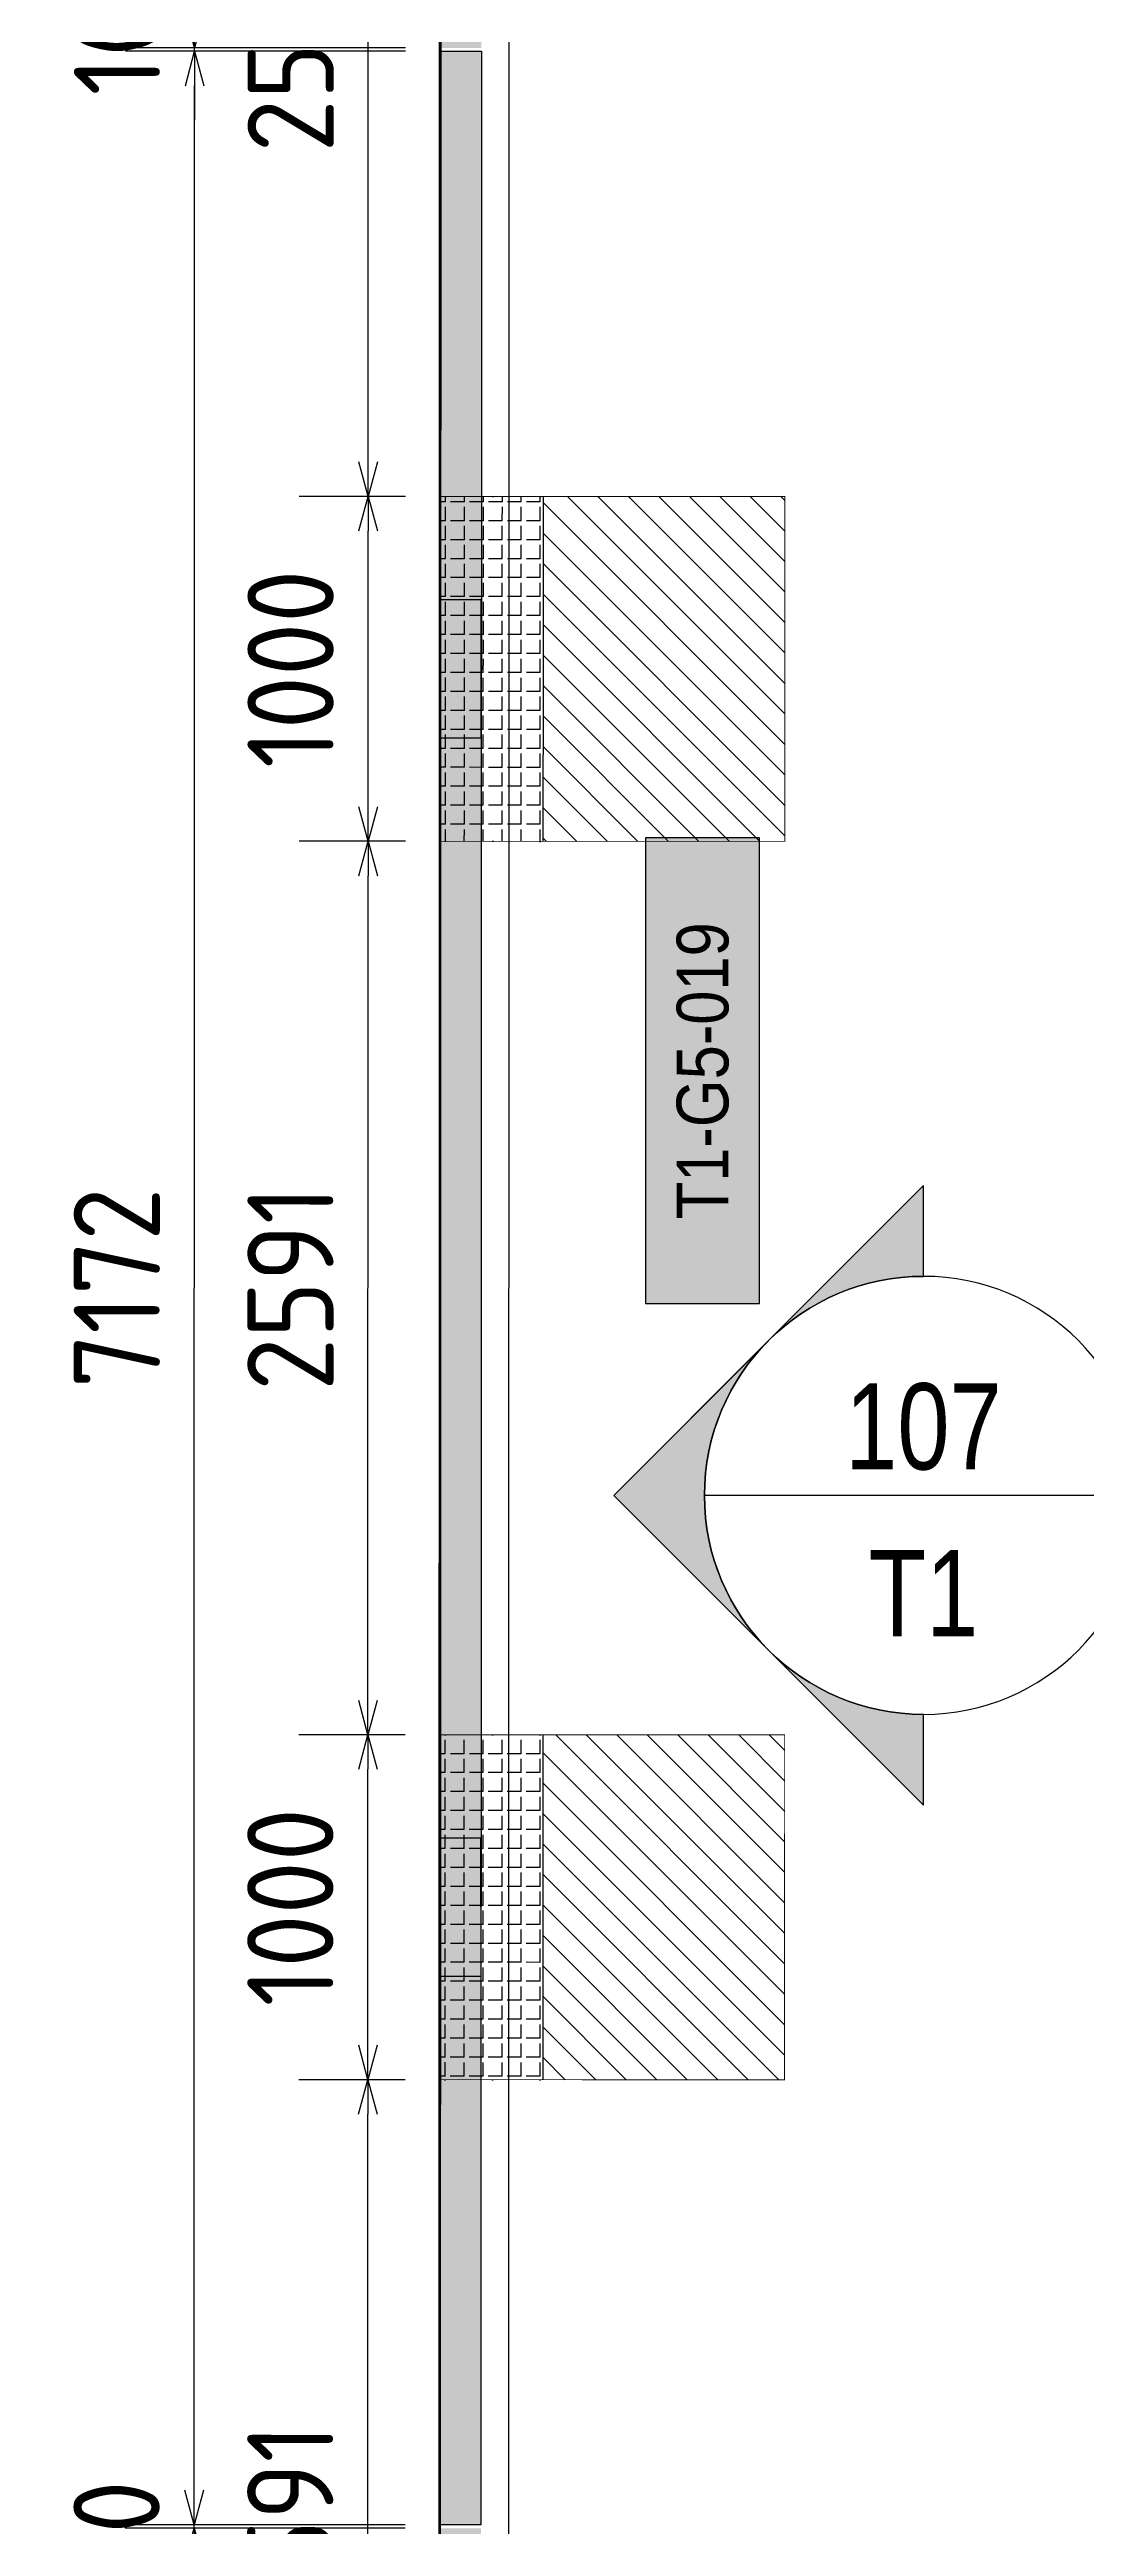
# Model space of a CAD drawing. Header units: centimetres. Extents: x -6122352 to 4157695, y -1694241 to 1947892.
# Drawn here: x 146221 to 149227, y -187342 to -180159 of the extents above; entities that cross this region are included whole.
import ezdxf
from ezdxf.enums import TextEntityAlignment as Align

# ---------------------------------------------------------------- set-up
doc = ezdxf.new("R2010")
doc.units = ezdxf.units.CM
doc.header["$MEASUREMENT"] = 0
doc.header["$PDMODE"] = 66
doc.header["$PDSIZE"] = 100
doc.linetypes.add('DASHED2', pattern=[0.375, 0.25, -0.125])
for name, color, linetype in [('00-MI-DIM', 7, 'Continuous'), ('@MI-FOOTINGS', 7, 'Continuous'), ('@MI-MEP', 7, 'Continuous'), ('@MI-REF LAYER', 7, 'Continuous'), ('@MI-TYPE-01', 30, 'Continuous'), ('@MI-TYPE-02', 6, 'Continuous'), ('PANEL-TAGS', 7, 'Continuous')]:
    doc.layers.add(name, color=color, linetype=linetype)
doc.layers.add('23585-XR-AR-DAMAC PLOT LIMITS$0$1-End units', color=7, linetype='Continuous', lineweight=5, true_color=0xf8991e)
doc.layers.add('23585-XR-AR-DAMAC PLOT LIMITS$0$1-Open Space', color=7, linetype='Continuous', lineweight=5, true_color=0x90cf5a)
doc.layers.add('A-ANNO-TEXT', color=3, linetype='Continuous', lineweight=25)
doc.styles.add('Arial Narrow', font='ARIALN.TTF', dxfattribs={"width": 0.95, "height": 500})
doc.styles.add('PANELTAG_STYLE', font='arial.ttf')
doc.styles.add('Schueco-BEMSTIL', font='isocpeur.ttf', dxfattribs={"width": 0.9})
doc.dimstyles.new('MI- JWC-TXT-2.5 MM', dxfattribs={"dimscale": 1.5, "dimtxt": 2.5, "dimasz": 1, "dimexe": 2, "dimexo": 1, "dimgap": 1, "dimtad": 1, "dimdec": 0, "dimdsep": 46, "dimtxsty": 'Schueco-BEMSTIL', "dimblk": 'OPEN30', "dimcen": 0, "dimdle": 2, "dimclrd": 140, "dimclre": 8, "dimclrt": 40, "dimadec": 0, "dimazin": 2, "dimtfac": 1, "dimtdec": 0, "dimtix": 1, "dimtmove": 2, "dimatfit": 3, "dimldrblk": 'OPEN', "dimfxl": 2, "dimlwd": -1, "dimlwe": -1, "dimarcsym": 0})

# ---------------------------------------------------------------- blocks, each defined once
blk = doc.blocks.new('23585-XR-AR-BOUNDARY WALLS AND SETBACKS')
at = {"layer": '@MI-TYPE-01'}
for p, q in [((496620.3203, 2768887.5424), (496637.9414, 2768871.3958)), ((496620.1115, 2768887.4625), (496637.8063, 2768871.2483))]:
    blk.add_line(p, q, dxfattribs=at)
blk = doc.blocks.new('A$C9d9485f6')
at = {"layer": 'A-ANNO-TEXT', "rotation": 312.4881850805905}
blk.add_blockref('23585-XR-AR-BOUNDARY WALLS AND SETBACKS', (-2377088.5348, -1504219.2521), dxfattribs=at)
blk = doc.blocks.new('23585-XR-AR-DAMAC PLOT LIMITS')
at = {"layer": '23585-XR-AR-DAMAC PLOT LIMITS$0$1-End units', "color": 251, "true_color": 0x636466}
blk.add_lwpolyline([(496643.9895, 2768877.9965), (496637.8063, 2768871.2483), (496620.1115, 2768887.4625), (496626.2945, 2768894.2103)], close=True, dxfattribs=at)
at = {"layer": '23585-XR-AR-DAMAC PLOT LIMITS$0$1-Open Space', "color": 251, "true_color": 0x636466}
blk.add_lwpolyline([(496620.1115, 2768887.4625), (496637.8063, 2768871.2483), (496635.7795, 2768869.0365), (496618.0851, 2768885.2507), (496600.3893, 2768901.4637), (496602.4161, 2768903.6757)], close=True, dxfattribs=at)
blk = doc.blocks.new('A$Cf093b529')
at = {"layer": 'A-ANNO-TEXT'}
blk.add_blockref('23585-XR-AR-DAMAC PLOT LIMITS', (-495391.9901, -2768603.4419), dxfattribs=at)
blk = doc.blocks.new('A$Cdfac6afe')
at = {"color": 1, "true_color": 0xeb0000, "const_width": 0.008}
blk.add_lwpolyline([(54.3021, -0.0001), (54.3021, -24), (45.1521, -24.0001), (39.1521, -24.0002), (33.1521, -24.0002), (27.1522, -24.0001), (21.1522, -24.0002), (15.152, -24), (9.152, -24.0001), (-0.0006, -24.0001), (0, 0), (9.1522, -0.0001), (15.1523, -0.0002), (21.1523, -0.0002), (27.1523, -0.0001), (33.152, -0.0001), (39.1521, 0), (45.1521, 0)], close=True, dxfattribs=at)
blk = doc.blocks.new('A$C501b3e2d')
at = {"color": 1, "true_color": 0xeb0000, "const_width": 0.008}
blk.add_lwpolyline([(54.3021, -0.0001), (54.3021, -24), (45.1521, -24.0001), (39.1521, -24.0002), (33.1521, -24.0002), (27.1522, -24.0001), (21.1522, -24.0002), (15.152, -24), (9.152, -24.0001), (-0.0006, -24.0001), (0, 0), (9.1522, -0.0001), (15.1523, -0.0002), (21.1523, -0.0002), (27.1523, -0.0001), (33.152, -0.0001), (39.1521, 0), (45.1521, 0)], close=True, dxfattribs=at)
blk = doc.blocks.new('RCC COPING')
at = {"layer": '@MI-TYPE-01', "transparency": 33554679}
h = blk.add_hatch(color=8, dxfattribs=at)
h.dxf.hatch_style = 1
h.paths.add_polyline_path([(60, 200), (-60, 200), (-60, -200), (60, -200)])
at = {"layer": '@MI-TYPE-01', "color": 30}
blk.add_lwpolyline([(-60, 200), (60, 200), (60, -200), (-60, -200)], close=True, dxfattribs=at)
blk = doc.blocks.new('31309MM')
at = {"layer": '@MI-TYPE-01', "transparency": 33554679}
h = blk.add_hatch(color=30, dxfattribs=at)
h.dxf.hatch_style = 1
h.paths.add_polyline_path([(0, 120), (5581.9, 120), (5581.9, 0), (0, 0)])
h.paths.add_polyline_path([(5591.9, 0), (12764, 0), (12764, 120), (5591.9, 120)])
h.paths.add_polyline_path([(12774, 120), (18355.6, 120), (18355.6, -0.2), (12774, -0.2)])
h.paths.add_polyline_path([(18365.7, -0.2), (23537.4, -0.2), (23537.4, 120), (18365.7, 120)])
h.paths.add_polyline_path([(23547.4, 120), (30719.5, 120), (30719.5, 0), (23547.4, 0)])
h.paths.add_polyline_path([(30729.5, 0), (36309.3, 0), (36309.3, 120), (30729.5, 120)])
at = {"layer": '@MI-TYPE-01', "color": 30}
blk.add_lwpolyline([(5591.9, 0), (12764, 0), (12764, 120), (5591.9, 120)], close=True, dxfattribs=at)
at = {"layer": '@MI-TYPE-01', "color": 240, "true_color": 0xed1f24, "rotation": 89.95700707059105}
for p in [(7382.4, 60), (10973.2, 60)]:
    blk.add_blockref('RCC COPING', p, dxfattribs=at)
blk = doc.blocks.new('A$Ceca04276')
at = {"layer": '@MI-TYPE-01', "color": 30, "rotation": 89.98971944707202}
blk.add_blockref('31309MM', (0.5, 9.9), dxfattribs=at)
blk = doc.blocks.new('T1-FOOTING')
at = {"transparency": 33554679}
h = blk.add_hatch(dxfattribs=at)
h.set_pattern_fill('ANGLE', color=256, scale=500)
h.set_pattern_definition([(0, (0, 0), (0, 137.5), [100, -37.5]), (90, (0, 0), (-137.5, 8e-15), [100, -37.5])])
h.paths.add_polyline_path([(-500, -300), (500, -300), (500, 0), (-500, 0)])
h.paths.add_polyline_path([(-499.75, -299.75), (499.75, -299.75), (499.75, -0.25), (-499.75, -0.25)], flags=16)
h = blk.add_hatch(dxfattribs=at)
h.set_pattern_fill('ANGLE', color=8, scale=200)
h.set_pattern_definition([(0, (0, 0), (0, 55), [40, -15]), (90, (0, 0), (-55, 3e-15), [40, -15])])
h.paths.add_polyline_path([(500, -300), (500, 0), (-500, 0), (-500, -300)])
h = blk.add_hatch(dxfattribs=at)
h.set_pattern_fill('ANSI31', color=8, scale=500)
h.paths.add_polyline_path([(500, -1000), (500, -300), (-500, -300), (-500, -1000)])
at = {"layer": '@MI-TYPE-01', "color": 240, "linetype": 'DASHED2', "true_color": 0xed1f24}
blk.add_line((-500, -300), (500, -300), dxfattribs=at)
at = {"layer": '@MI-TYPE-01', "color": 240, "true_color": 0xed1f24, "const_width": 2.5}
blk.add_lwpolyline([(-500, 0), (500, 0), (500, -1000), (-500, -1000)], close=True, dxfattribs=at)
blk = doc.blocks.new('_Open30')
at = {"color": 0, "linetype": 'ByBlock', "lineweight": -2}
for p, q in [((-1, 0.268), (0, 0)), ((0, 0), (-1, -0.268)), ((0, 0), (-1, 0))]:
    blk.add_line(p, q, dxfattribs=at)
blk = doc.blocks.new('*D1041')
at = {"layer": '00-MI-DIM', "color": 140, "transparency": 16777216}
for p, q in [((146639.9, -187236.5), (146639.9, -187136.5)), ((146639.8, -187346.5), (146639.8, -187336.5)), ((146639.8, -187446.5), (146639.8, -187546.5))]:
    blk.add_line(p, q, dxfattribs=at)
at = {"layer": '00-MI-DIM', "color": 8, "transparency": 16777216}
for p, q in [((147251.2, -187336.7), (146439.8, -187336.5)), ((147251.2, -187346.7), (146439.8, -187346.5))]:
    blk.add_line(p, q, dxfattribs=at)
at = {"layer": 'Defpoints', "color": 0, "transparency": 16777216}
for p in [(146639.8, -187336.5), (147351.2, -187336.7), (147351.2, -187346.7)]:
    blk.add_point(p, dxfattribs=at)
at = {"layer": '00-MI-DIM', "color": 140, "transparency": 16777216, "xscale": 100, "yscale": 100, "zscale": 100}
for p, rotation in [((146639.8, -187336.5), 269.989953765515), ((146639.8, -187346.5), 89.98995376551498)]:
    blk.add_blockref('_Open30', p, dxfattribs=dict(at, rotation=rotation))
at = {"layer": '00-MI-DIM', "color": 40, "transparency": 16777216, "insert": (146414.8, -187341.5), "char_height": 250, "attachment_point": 5, "rotation": 89.98995, "style": 'Schueco-BEMSTIL'}
blk.add_mtext('10', dxfattribs=at)
blk = doc.blocks.new('_Open')
at = {"color": 0, "linetype": 'ByBlock', "lineweight": -2}
for p, q in [((-1, 0.2), (0, 0)), ((-1, -0.2), (0, 0)), ((0, 0), (-1, 0))]:
    blk.add_line(p, q, dxfattribs=at)
blk = doc.blocks.new('*D1023')
at = {"layer": '00-MI-DIM', "color": 8, "transparency": 16777216}
for p, q in [((147252.4, -180164.5), (146441.1, -180164.4)), ((147251.2, -187336.7), (146439.8, -187336.5))]:
    blk.add_line(p, q, dxfattribs=at)
at = {"layer": '00-MI-DIM', "color": 140, "transparency": 16777216}
blk.add_line((146639.9, -187236.5), (146641.1, -180264.4), dxfattribs=at)
at = {"layer": 'Defpoints', "color": 0, "transparency": 16777216}
for p in [(146641.1, -180164.4), (147352.4, -180164.6), (147351.2, -187336.7)]:
    blk.add_point(p, dxfattribs=at)
at = {"layer": '00-MI-DIM', "color": 140, "transparency": 16777216, "xscale": 100, "yscale": 100, "zscale": 100}
for p, rotation in [((146641.1, -180164.4), 89.989953765515), ((146639.8, -187336.5), 269.989953765515)]:
    blk.add_blockref('_Open30', p, dxfattribs=dict(at, rotation=rotation))
at = {"layer": '00-MI-DIM', "color": 40, "transparency": 16777216, "insert": (146415.5, -183750.5), "char_height": 250, "attachment_point": 5, "rotation": 89.98995, "style": 'Schueco-BEMSTIL'}
blk.add_mtext('7172', dxfattribs=at)
blk = doc.blocks.new('*D1024')
at = {"layer": '00-MI-DIM', "color": 140, "transparency": 16777216}
for p, q in [((146641.1, -180054.4), (146641.1, -179954.4)), ((146641.1, -180164.4), (146641.1, -180154.4)), ((146641.1, -180264.4), (146641.1, -180364.4))]:
    blk.add_line(p, q, dxfattribs=at)
at = {"layer": '00-MI-DIM', "color": 8, "transparency": 16777216}
for p, q in [((147252.3, -180154.5), (146441.1, -180154.4)), ((147252.4, -180164.5), (146441.1, -180164.4))]:
    blk.add_line(p, q, dxfattribs=at)
at = {"layer": 'Defpoints', "color": 0, "transparency": 16777216}
for p in [(146641.1, -180154.4), (147352.3, -180154.6), (147352.4, -180164.6)]:
    blk.add_point(p, dxfattribs=at)
at = {"layer": '00-MI-DIM', "color": 140, "transparency": 16777216, "xscale": 100, "yscale": 100, "zscale": 100}
for p, rotation in [((146641.1, -180154.4), 269.989953765515), ((146641.1, -180164.4), 89.98995376551498)]:
    blk.add_blockref('_Open30', p, dxfattribs=dict(at, rotation=rotation))
at = {"layer": '00-MI-DIM', "color": 40, "transparency": 16777216, "insert": (146416.1, -180159.4), "char_height": 250, "attachment_point": 5, "rotation": 89.98995, "style": 'Schueco-BEMSTIL'}
blk.add_mtext('10', dxfattribs=at)
blk = doc.blocks.new('*D1034')
at = {"layer": '@MI-TYPE-02', "color": 8, "transparency": 16777216}
for p, q in [((147251.4, -186046.2), (146943.5, -186046.1)), ((147249.6, -188637.3), (146943.1, -188637.3))]:
    blk.add_line(p, q, dxfattribs=at)
at = {"layer": '@MI-TYPE-02', "color": 140, "transparency": 16777216}
blk.add_line((147143.1, -188537.3), (147143.5, -186146.2), dxfattribs=at)
at = {"layer": 'Defpoints', "color": 0, "transparency": 16777216}
for p in [(147143.5, -186046.2), (147351.4, -186046.2), (147349.6, -188637.3)]:
    blk.add_point(p, dxfattribs=at)
at = {"layer": '@MI-TYPE-02', "color": 140, "transparency": 16777216, "xscale": 100, "yscale": 100, "zscale": 100}
for p, rotation in [((147143.5, -186046.2), 89.98984397145455), ((147143.1, -188637.3), 269.9898439714545)]:
    blk.add_blockref('_Open30', p, dxfattribs=dict(at, rotation=rotation))
at = {"layer": '@MI-TYPE-02', "color": 40, "transparency": 16777216, "insert": (146918.3, -187341.7), "char_height": 250, "attachment_point": 5, "rotation": 89.98984, "style": 'Schueco-BEMSTIL'}
blk.add_mtext('2591', dxfattribs=at)
blk = doc.blocks.new('*D1035')
at = {"layer": '@MI-TYPE-02', "color": 8, "transparency": 16777216}
for p, q in [((147251.6, -185046.2), (146943.7, -185046.1)), ((147251.4, -186046.2), (146943.5, -186046.1))]:
    blk.add_line(p, q, dxfattribs=at)
at = {"layer": '@MI-TYPE-02', "color": 140, "transparency": 16777216}
blk.add_line((147143.5, -185946.2), (147143.7, -185146.2), dxfattribs=at)
at = {"layer": 'Defpoints', "color": 0, "transparency": 16777216}
for p in [(147143.7, -185046.2), (147351.6, -185046.2), (147351.4, -186046.2)]:
    blk.add_point(p, dxfattribs=at)
at = {"layer": '@MI-TYPE-02', "color": 140, "transparency": 16777216, "xscale": 100, "yscale": 100, "zscale": 100}
for p, rotation in [((147143.7, -185046.2), 89.98984397145455), ((147143.5, -186046.2), 269.9898439714545)]:
    blk.add_blockref('_Open30', p, dxfattribs=dict(at, rotation=rotation))
at = {"layer": '@MI-TYPE-02', "color": 40, "transparency": 16777216, "insert": (146918.6, -185546.1), "char_height": 250, "attachment_point": 5, "rotation": 89.98984, "style": 'Schueco-BEMSTIL'}
blk.add_mtext('1000', dxfattribs=at)
blk = doc.blocks.new('*D1036')
at = {"layer": '@MI-TYPE-02', "color": 8, "transparency": 16777216}
for p, q in [((147252.2, -182455.3), (146944.2, -182455.3)), ((147251.6, -185046.2), (146943.7, -185046.1))]:
    blk.add_line(p, q, dxfattribs=at)
at = {"layer": '@MI-TYPE-02', "color": 140, "transparency": 16777216}
blk.add_line((147143.7, -184946.2), (147144.2, -182555.3), dxfattribs=at)
at = {"layer": 'Defpoints', "color": 0, "transparency": 16777216}
for p in [(147144.2, -182455.3), (147352.2, -182455.4), (147351.6, -185046.2)]:
    blk.add_point(p, dxfattribs=at)
at = {"layer": '@MI-TYPE-02', "color": 140, "transparency": 16777216, "xscale": 100, "yscale": 100, "zscale": 100}
for p, rotation in [((147144.2, -182455.3), 89.98984397145455), ((147143.7, -185046.2), 269.9898439714545)]:
    blk.add_blockref('_Open30', p, dxfattribs=dict(at, rotation=rotation))
at = {"layer": '@MI-TYPE-02', "color": 40, "transparency": 16777216, "insert": (146918.9, -183750.7), "char_height": 250, "attachment_point": 5, "rotation": 89.98984, "style": 'Schueco-BEMSTIL'}
blk.add_mtext('2591', dxfattribs=at)
blk = doc.blocks.new('*D1037')
at = {"layer": '@MI-TYPE-02', "color": 8, "transparency": 16777216}
for p, q in [((147252.2, -181455.3), (146944.3, -181455.3)), ((147252, -182455.3), (146944.2, -182455.3))]:
    blk.add_line(p, q, dxfattribs=at)
at = {"layer": '@MI-TYPE-02', "color": 140, "transparency": 16777216}
blk.add_line((147144.2, -182355.3), (147144.3, -181555.3), dxfattribs=at)
at = {"layer": 'Defpoints', "color": 0, "transparency": 16777216}
for p in [(147144.3, -181455.3), (147352.2, -181455.4), (147352, -182455.4)]:
    blk.add_point(p, dxfattribs=at)
at = {"layer": '@MI-TYPE-02', "color": 140, "transparency": 16777216, "xscale": 100, "yscale": 100, "zscale": 100}
for p, rotation in [((147144.3, -181455.3), 89.98984397145455), ((147144.2, -182455.3), 269.9898439714545)]:
    blk.add_blockref('_Open30', p, dxfattribs=dict(at, rotation=rotation))
at = {"layer": '@MI-TYPE-02', "color": 40, "transparency": 16777216, "insert": (146919.3, -181955.3), "char_height": 250, "attachment_point": 5, "rotation": 89.98984, "style": 'Schueco-BEMSTIL'}
blk.add_mtext('1000', dxfattribs=at)
blk = doc.blocks.new('*D1038')
at = {"layer": '@MI-TYPE-02', "color": 8, "transparency": 16777216}
for p, q in [((147251.4, -178863.9), (146944.8, -178863.9)), ((147252.2, -181455.3), (146944.3, -181455.3))]:
    blk.add_line(p, q, dxfattribs=at)
at = {"layer": '@MI-TYPE-02', "color": 140, "transparency": 16777216}
blk.add_line((147144.4, -181355.3), (147144.8, -178963.9), dxfattribs=at)
at = {"layer": 'Defpoints', "color": 0, "transparency": 16777216}
for p in [(147144.8, -178863.9), (147351.4, -178864), (147352.2, -181455.4)]:
    blk.add_point(p, dxfattribs=at)
at = {"layer": '@MI-TYPE-02', "color": 140, "transparency": 16777216, "xscale": 100, "yscale": 100, "zscale": 100}
for p, rotation in [((147144.8, -178863.9), 89.98984397145455), ((147144.3, -181455.3), 269.9898439714545)]:
    blk.add_blockref('_Open30', p, dxfattribs=dict(at, rotation=rotation))
at = {"layer": '@MI-TYPE-02', "color": 40, "transparency": 16777216, "insert": (146919.6, -180159.6), "char_height": 250, "attachment_point": 5, "rotation": 89.98984, "style": 'Schueco-BEMSTIL'}
blk.add_mtext('2591', dxfattribs=at)
blk = doc.blocks.new('*U3662')
h = blk.add_hatch(color=94)
edge = h.paths.add_edge_path()
edge.add_line((0, 6.35), (0, 8.98))
edge.add_line((0, 8.98), (8.98, 0))
edge.add_line((8.98, 0), (0, -8.98))
edge.add_line((0, -8.98), (0, -6.35))
edge.add_arc((0, 0), 6.35, 270, 450)
at = {"color": 94}
blk.add_line((-6.35, 0), (6.35, 0), dxfattribs=at)
blk.add_lwpolyline([(0, 6.35), (0, 8.98), (8.98, 0), (0, -8.98), (0, -6.35, 1)], format="xyb", close=True, dxfattribs=at)
blk.add_lwpolyline([(4.49, -4.49, 0.414214), (4.49, 4.49), (8.98, 0), (4.49, -4.49)], format="xyb", close=True)
blk.add_circle((0, 0), 6.35, dxfattribs=at)
at = {"style": 'Arial Narrow', "width": 0.95, "flags": 8}
blk.add_attdef('VIEWNUMBER', text='', height=2.5, dxfattribs=at).set_placement((0, 0), align=Align.BOTTOM_CENTER)
blk.add_attdef('SHEETNUMBER', text='', height=2.5, dxfattribs=at).set_placement((0, -1.588), align=Align.TOP_CENTER)
blk = doc.blocks.new('PANELTAG')
at = {"layer": 'PANEL-TAGS', "color": 1}
blk.add_lwpolyline([(-13.5, -3.3), (13.5, -3.3), (13.5, 3.3), (-13.5, 3.3)], close=True, dxfattribs=at)
at = {"layer": 'PANEL-TAGS', "color": 40, "true_color": 0xffd700}
blk.add_solid([(-13.5, -3.3), (13.5, -3.3), (-13.5, 3.3), (13.5, 3.3)], dxfattribs=at)
at = {"layer": 'PANEL-TAGS', "color": 5, "style": 'PANELTAG_STYLE', "width": 0.85}
blk.add_attdef('TAGNO', text='', height=3, dxfattribs=at).set_placement((0, 0), align=Align.MIDDLE)

msp = doc.modelspace()

# ---------------------------------------------------------------- block references
at = {"layer": '00-MI-DIM'}
ref = msp.add_blockref('*U3662', (148754.06836, -184351.80921), dxfattribs=dict(at, xscale=-100, yscale=100, zscale=100))
ref.add_attrib('VIEWNUMBER', '107', dxfattribs={"layer": '0', "height": 250, "style": 'Arial Narrow', "width": 0.95}).set_placement((148754.06836, -184351.80921), align=Align.BOTTOM_CENTER)
ref.add_attrib('SHEETNUMBER', 'T1', dxfattribs={"layer": '0', "height": 250, "style": 'Arial Narrow', "width": 0.95}).set_placement((148754.06836, -184510.55921), align=Align.TOP_CENTER)
at = {"layer": '@MI-FOOTINGS', "color": 240, "true_color": 0xed1f24, "rotation": 89.98995376478538}
for p in [(147352.1198, -181955.35928), (147351.48007, -185546.20228)]:
    msp.add_blockref('T1-FOOTING', p, dxfattribs=at)
at = {"layer": '@MI-MEP', "color": 10, "xscale": 1000, "yscale": 1000, "zscale": 1000, "rotation": 359.9900285576007}
msp.add_blockref('A$Cdfac6afe', (147354.14629, -174774.37532), dxfattribs=at)
at = {"layer": '@MI-REF LAYER', "xscale": 1000, "yscale": 1000, "zscale": 1000}
msp.add_blockref('A$C9d9485f6', (-23958.95046, 48155.57226), dxfattribs=at)
at = {"layer": '@MI-REF LAYER', "xscale": 1000, "yscale": 1000, "zscale": 1000, "rotation": 312.4882903633292}
msp.add_blockref('A$Cf093b529', (-891608.73293, 539022.72011), dxfattribs=at)
at = {"layer": '@MI-REF LAYER', "color": 10, "xscale": 1000, "yscale": 1000, "zscale": 1000, "rotation": 359.9897739949772}
msp.add_blockref('A$C501b3e2d', (147354.1465, -174773.35969), dxfattribs=at)
at = {"layer": '@MI-TYPE-02', "xscale": -1, "rotation": 359.9795117387576}
msp.add_blockref('A$Ceca04276', (147350.64768, -192938.48375), dxfattribs=at)
at = {"layer": 'PANEL-TAGS'}
ref = msp.add_blockref('PANELTAG', (148113.61685, -183120.68196), dxfattribs=dict(at, xscale=50.00000000000001, yscale=50.00000000000001, zscale=50.00000000000001, rotation=90.00000000000001))
ref.add_attrib('TAGNO', 'T1-G5-019', dxfattribs={"color": 5, "height": 150, "rotation": 90, "style": 'PANELTAG_STYLE', "width": 0.85}).set_placement((148113.61685, -183120.68196), align=Align.MIDDLE_CENTER)

# ---------------------------------------------------------------- dimensions: what is measured, and where the dimension line sits
at = {"layer": '00-MI-DIM'}
for base, p1, p2, picture, middle in [((146641.10179, -180154.44206), (147352.43885, -180164.56679), (147352.29056, -180154.56676), '*D1024', (146641.10092, -180159.44207)), ((146641.10004, -180164.44207), (147351.16108, -187336.6743), (147352.43885, -180164.56679), '*D1023', (146640.47126, -183750.49582)), ((146639.84248, -187336.54958), (147351.1593, -187346.6743), (147351.16108, -187336.6743), '*D1041', (146639.84161, -187341.54958))]:
    dim = msp.add_linear_dim(base=base, p1=p1, p2=p2, angle=89.989953766, dimstyle='MI- JWC-TXT-2.5 MM', dxfattribs=at)
    dim.commit()
    dim.dimension.update_dxf_attribs({"geometry": picture, "text_midpoint": middle, "dimtype": 160})
at = {"layer": '@MI-TYPE-02'}
for base, p1, p2, picture, middle in [((147144.80447, -178863.91742), (147352.20888, -181455.35929), (147351.36496, -178863.95404), '*D1038', (147144.5748, -180159.61993)), ((147144.34513, -181455.32244), (147352.03072, -182455.35927), (147352.20888, -181455.35929), '*D1037', (147144.2565, -181955.32244)), ((147144.16788, -182455.32243), (147351.56914, -185046.20229), (147352.18164, -182455.3593), '*D1036', (147143.93825, -183750.74394)), ((147143.70863, -185046.16545), (147351.39099, -186046.20228), (147351.56914, -185046.20229), '*D1035', (147143.62001, -185546.16544)), ((147143.53138, -186046.16543), (147349.63065, -188637.32607), (147351.39099, -186046.20228), '*D1034', (147143.30173, -187341.72744))]:
    dim = msp.add_linear_dim(base=base, p1=p1, p2=p2, angle=89.989843972, dimstyle='MI- JWC-TXT-2.5 MM', dxfattribs=at)
    dim.commit()
    dim.dimension.update_dxf_attribs({"geometry": picture, "text_midpoint": middle, "dimtype": 160})

doc.saveas('drawing.dxf')
